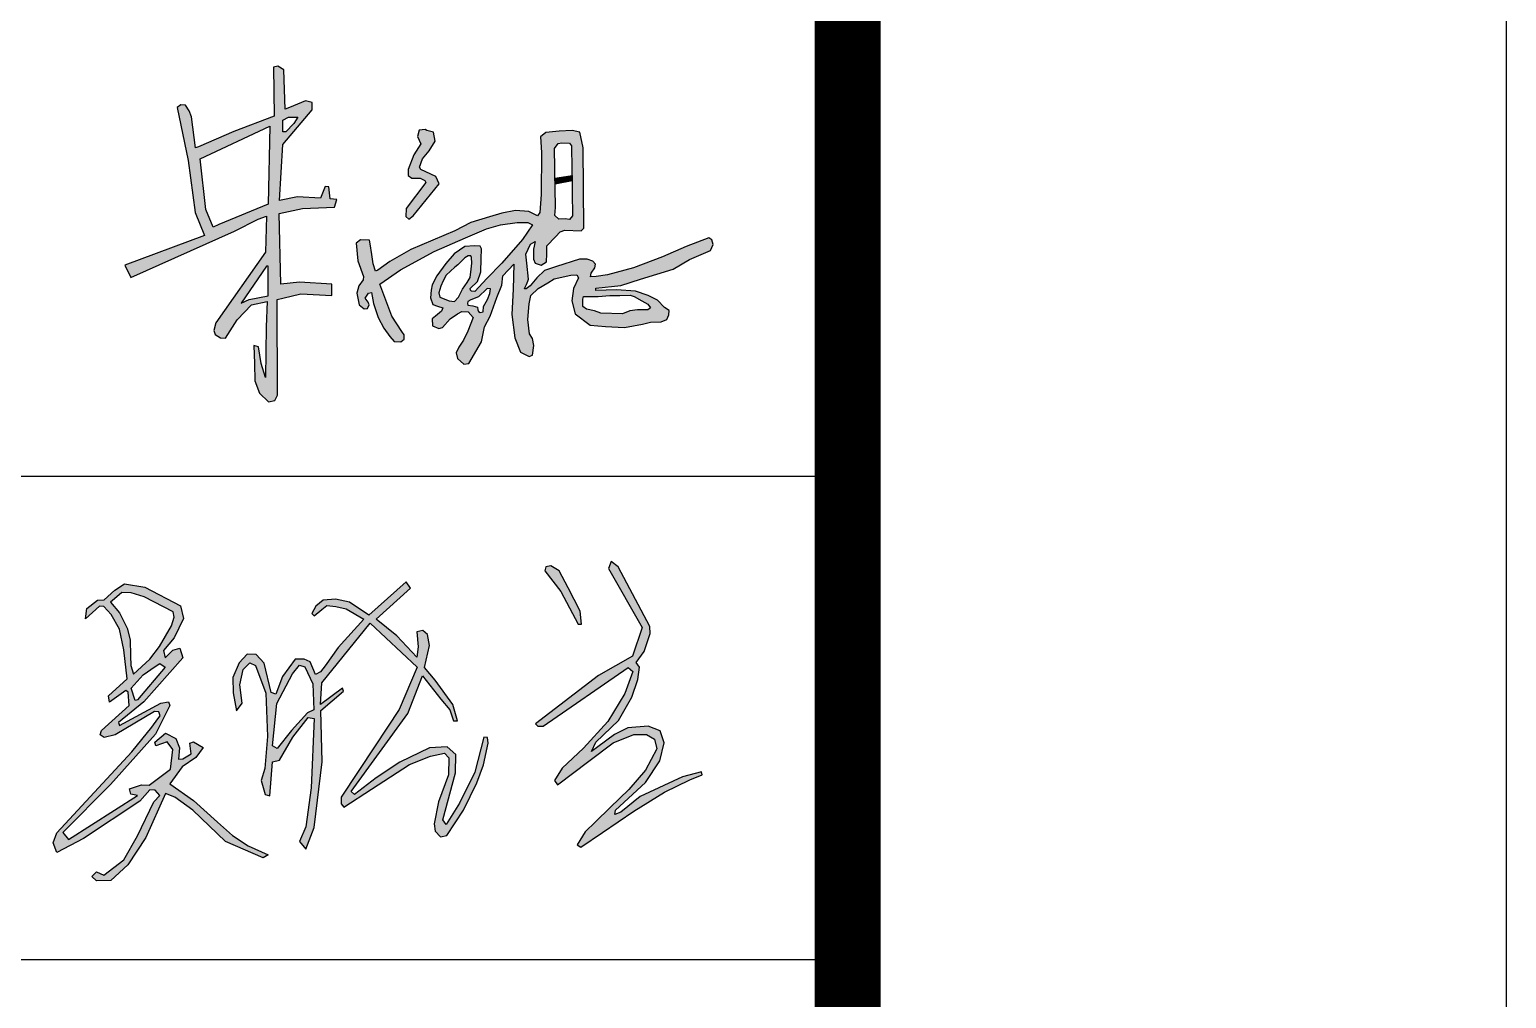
# Model space of a CAD drawing. Extents: x 1728470 to 1835391, y -157368 to 197905.
# Drawn here: x 1814412 to 1817775, y -67973 to -65768 of the extents above; entities that cross this region are included whole.
import ezdxf

# ---------------------------------------------------------------- set-up
doc = ezdxf.new("R2010")
doc.units = 0
doc.header["$LTSCALE"] = 1000
doc.header["$MEASUREMENT"] = 0
doc.layers.get('0').update_dxf_attribs({"linetype": 'CONTINUOUS'})
doc.layers.add('PUB_TITLE', color=4, linetype='CONTINUOUS')

msp = doc.modelspace()

# ---------------------------------------------------------------- hatches: boundary and pattern name
h = msp.add_hatch(color=7)
h.paths.add_polyline_path([(1814980.4, -66187.2), (1815033.5, -66175.4), (1815106.5, -66172.8), (1815111.4, -66155.5), (1815096.6, -66153.4), (1815093.8, -66126.2), (1815085.2, -66126), (1815074.3, -66152), (1815022, -66149), (1814981.4, -66157.6), (1814988.9, -66030.3), (1815055.5, -65951), (1815055.7, -65934.6), (1815040.7, -65931), (1815004.1, -65945.9), (1814993.8, -65949.9), (1814991.1, -65859.9), (1814977.7, -65852), (1814967.5, -65853.9), (1814969.1, -65965.5), (1814877.2, -66000.3), (1814796.7, -66035.5), (1814790.3, -66037.7), (1814781, -65967), (1814775.4, -65953.1), (1814766.9, -65940.2), (1814756.9, -65939.5), (1814748.4, -65946), (1814773.3, -66066.4), (1814789.3, -66184.9), (1814810.7, -66236.9), (1814629.1, -66304.9), (1814642.9, -66333), (1814878.6, -66227.6), (1814932.4, -66199.8), (1814951.4, -66193.5), (1814949.2, -66274.8), (1814836.3, -66436.1), (1814831.7, -66453.6), (1814834.8, -66462.4), (1814846.8, -66469.9), (1814858.3, -66470.9), (1814884.9, -66429), (1814917.3, -66395.3), (1814953, -66387.6), (1814950.9, -66445), (1814949.1, -66560.4), (1814939.2, -66528.7), (1814933.4, -66490.8), (1814922.9, -66487.7), (1814923.9, -66528.1), (1814925, -66567.7), (1814935.9, -66595.9), (1814956.3, -66615.4), (1814970.2, -66613), (1814976.5, -66600.8), (1814975.8, -66382.7), (1814988.7, -66379.9), (1815029.7, -66370), (1815100, -66373.9), (1815100, -66347.7), (1815026.6, -66343.6), (1814984.5, -66348.1)])
h.paths.add_polyline_path([(1814955.7, -66165.9), (1814842.8, -66211.9), (1814829.9, -66218.2), (1814813.2, -66177.9), (1814800.9, -66062.4), (1814959.1, -65988)], flags=16)
h.paths.add_polyline_path([(1814955.7, -66307), (1814955.7, -66374.3), (1814912.2, -66383), (1814894.1, -66391.2), (1814951.8, -66307)], flags=16)
h.paths.add_polyline_path([(1814988.9, -66001.6), (1814988.9, -65974.7), (1815001.9, -65967.5), (1815022.7, -65967.5), (1815013.6, -65982.3), (1814995.4, -66001.1)], flags=16)
h = msp.add_hatch(color=7)
h.paths.add_polyline_path([(1815630.8, -66224.7), (1815667.8, -66226.9), (1815674.2, -66220.5), (1815672.8, -66037.8), (1815665.1, -66002.1), (1815647.5, -65998.2), (1815617.7, -65999.6), (1815587.9, -66002.7), (1815575.4, -66012.8), (1815577.5, -66048.3), (1815576.9, -66144), (1815573.9, -66185), (1815568.7, -66192.6), (1815549.2, -66182.3), (1815518.8, -66180.6), (1815487.3, -66186.7), (1815459.3, -66194.6), (1815417.1, -66207.8), (1815380.1, -66226.2), (1815280.2, -66268.8), (1815232.6, -66296), (1815205.3, -66316.3), (1815199.6, -66318.4), (1815194.4, -66301.8), (1815191.3, -66280.3), (1815187.8, -66256.4), (1815185.8, -66247.4), (1815165.7, -66246.9), (1815156, -66254.4), (1815159.6, -66294.6), (1815172.3, -66330.1), (1815172, -66337.7), (1815161.6, -66351.9), (1815156.9, -66368.2), (1815162.8, -66395), (1815173.6, -66404.2), (1815181.9, -66403.6), (1815185, -66395.3), (1815183.1, -66388.8), (1815176.5, -66379.8), (1815183.6, -66368.5), (1815191, -66367), (1815195, -66392), (1815206.1, -66424), (1815218.8, -66448), (1815232.3, -66466.8), (1815242.5, -66478.5), (1815257.4, -66479.3), (1815265, -66473.2), (1815265.4, -66463), (1815260, -66455.4), (1815237.3, -66420.6), (1815221, -66378.6), (1815209.7, -66347.8), (1815256.9, -66315), (1815333.6, -66273.3), (1815405, -66242.1), (1815452.2, -66222.2), (1815484.5, -66212.9), (1815522.4, -66207.4), (1815546.5, -66207.4), (1815557.4, -66213.2), (1815534.8, -66245.9), (1815487.3, -66299.8), (1815452.9, -66335.3), (1815426.1, -66364.5), (1815418.5, -66364.2), (1815416.2, -66361.7), (1815415.4, -66358), (1815432.2, -66341.8), (1815439.9, -66319.8), (1815440.6, -66290.3), (1815440.8, -66267.3), (1815438.3, -66261.5), (1815425.1, -66260.4), (1815402.8, -66262), (1815378.9, -66278.8), (1815360.1, -66301), (1815339.4, -66329.3), (1815328.9, -66349.1), (1815326.2, -66361.8), (1815325.1, -66379.1), (1815330.3, -66393.9), (1815341.1, -66398), (1815352.8, -66401.9), (1815350.3, -66409.4), (1815336.6, -66420.9), (1815328.9, -66427.1), (1815329.4, -66443.1), (1815344.2, -66448.6), (1815352.2, -66446.2), (1815369.4, -66427), (1815386.4, -66415.2), (1815396.3, -66410), (1815410.8, -66410.8), (1815422, -66423.4), (1815410.3, -66454.9), (1815399.8, -66475.2), (1815389.7, -66491), (1815383.7, -66504.3), (1815386.4, -66517.4), (1815401, -66529.7), (1815411.9, -66528.3), (1815441.2, -66479.3), (1815447.7, -66445), (1815460.6, -66420.8), (1815476, -66377.9), (1815487.3, -66349.8), (1815489.7, -66328.7), (1815514.4, -66302.6), (1815513.4, -66359.2), (1815510.4, -66416.7), (1815517, -66469.9), (1815530.1, -66502.9), (1815550, -66512.3), (1815556.9, -66509.8), (1815560, -66487.4), (1815557.5, -66471.2), (1815550.3, -66461), (1815546.3, -66428.1), (1815549.4, -66392.3), (1815553.4, -66373.5), (1815570.4, -66358.1), (1815591.9, -66345.2), (1815606.7, -66335.6), (1815644.7, -66327.6), (1815657.9, -66326.4), (1815662.2, -66333.3), (1815650.8, -66357.5), (1815646.5, -66385.9), (1815654.7, -66415.5), (1815688.7, -66441.2), (1815723.7, -66443.9), (1815767, -66446.3), (1815807.9, -66438.9), (1815825.9, -66434.5), (1815850.4, -66433.3), (1815862.9, -66428.3), (1815867.6, -66417.8), (1815868.2, -66408.1), (1815857.9, -66401), (1815841.6, -66384.4), (1815820.4, -66373.8), (1815791.9, -66363.5), (1815748.3, -66360.9), (1815701.2, -66362.6), (1815701.5, -66357.1), (1815758.7, -66350.8), (1815803.1, -66336.3), (1815877.7, -66313.8), (1815915, -66291.6), (1815962.2, -66271), (1815968.8, -66257.9), (1815965.8, -66247.2), (1815958.4, -66242.3), (1815907.1, -66262.4), (1815853.5, -66286), (1815787, -66310.7), (1815727.9, -66326.9), (1815702.2, -66330.8), (1815689.4, -66331.3), (1815690.7, -66322.7), (1815699.5, -66310.5), (1815701, -66302.5), (1815694.4, -66295.7), (1815682, -66290.8), (1815664.6, -66290.8), (1815612.1, -66307.9), (1815584.9, -66316.6), (1815567.4, -66333.7), (1815551.9, -66351.4), (1815542.6, -66358.6), (1815538.8, -66358.3), (1815540.3, -66354.4), (1815543.7, -66348.9), (1815546.6, -66341), (1815548.4, -66336.4), (1815544.7, -66299.8), (1815542.3, -66279.6), (1815552.9, -66257.1), (1815563.4, -66251.1), (1815559.2, -66268.1), (1815559.8, -66290.8), (1815563.6, -66300.1), (1815577.1, -66305), (1815589.1, -66297.1), (1815590.2, -66279), (1815590.2, -66260.3), (1815609.9, -66240.1), (1815620.6, -66229.1)])
h.paths.add_polyline_path([(1815608, -66191.5), (1815609.8, -66173.4), (1815607, -66039.3), (1815615.8, -66028.1), (1815624.1, -66025.9), (1815641.2, -66027.4), (1815646.3, -66033.2), (1815648.5, -66192.7), (1815641.2, -66200.5), (1815631.4, -66199.5), (1815616.9, -66199.8)], flags=16)
h.paths.add_polyline_path([(1815673.5, -66376.2), (1815706.6, -66375.7), (1815733.1, -66374), (1815756.1, -66373.8), (1815779.5, -66372.9), (1815788.8, -66376.2), (1815806.5, -66385.5), (1815820.2, -66393.1), (1815826.1, -66402.1), (1815819.5, -66406), (1815796.1, -66406.3), (1815778.8, -66408.9), (1815762.3, -66415.6), (1815712.5, -66414), (1815698.2, -66408.9), (1815680.4, -66404.7), (1815672, -66398.7), (1815672.2, -66382.4)], flags=16)
h.paths.add_polyline_path([(1815418.7, -66286.9), (1815419, -66300), (1815417.3, -66313.7), (1815415.1, -66333.1), (1815408.5, -66343.9), (1815397.6, -66359.2), (1815389.1, -66377.3), (1815379.8, -66387.1), (1815367.4, -66386), (1815346.6, -66377.8), (1815343.6, -66367.6), (1815348.5, -66352.6), (1815354, -66340), (1815360.3, -66327.1), (1815380.1, -66309.1), (1815387.3, -66303.9), (1815394.1, -66296.8), (1815403.2, -66287.7), (1815410.9, -66283.5), (1815417.1, -66283.4)], flags=16)
h.paths.add_polyline_path([(1815461.8, -66358.8), (1815460, -66368.9), (1815454.7, -66382.5), (1815445.5, -66398.5), (1815444.8, -66410.7), (1815437.8, -66412), (1815434, -66410.1), (1815432.7, -66406), (1815432.2, -66400.4), (1815421.6, -66397.2), (1815410.3, -66395.8), (1815409.6, -66391.9), (1815410.2, -66387.5), (1815416.7, -66383.3), (1815434.1, -66376.4), (1815453.1, -66358.7), (1815455, -66357.5)], flags=16)
for points in [[(1815344.5, -66119.9), (1815336.8, -66102.9), (1815303.2, -66086.8), (1815299.6, -66081.4), (1815306.7, -66062.5), (1815322.1, -66044.1), (1815336, -66022.6), (1815332, -66001.9), (1815316.3, -65998.2), (1815312.9, -65996), (1815299.5, -65997.6), (1815295.7, -66011.9), (1815302.8, -66028.6), (1815286.9, -66053.7), (1815274, -66086.6), (1815274.1, -66100.7), (1815282.6, -66106.3), (1815301.1, -66106.3), (1815312.4, -66111.9), (1815314, -66116.4), (1815269.6, -66175.8), (1815269, -66193.7), (1815275.6, -66199.7), (1815285.7, -66192.3)], [(1815647.2, -66100.6), (1815608.4, -66106.3), (1815608.7, -66120.3), (1815647.4, -66113)]]:
    msp.add_hatch(color=7).paths.add_polyline_path(points)
h = msp.add_hatch(color=256)
h.paths.add_polyline_path([(1815752.3, -66990.9), (1815736.5, -66978.8), (1815730.6, -66994.8), (1815806.8, -67129.3), (1815784.9, -67194.2), (1815707.7, -67238.2), (1815564.4, -67348.3), (1815569.2, -67354.1), (1815581.5, -67353.6), (1815775.3, -67220.1), (1815785.4, -67229.2), (1815767.8, -67279.7), (1815728.4, -67343), (1815673.5, -67403.9), (1815624.5, -67449.1), (1815607.5, -67477.3), (1815614.4, -67487.4), (1815685.7, -67433.7), (1815741.2, -67391.9), (1815788.1, -67372.4), (1815816.9, -67372.4), (1815835, -67383.1), (1815840.3, -67405.4), (1815814.2, -67453.8), (1815776.9, -67498.2), (1815734.3, -67539.1), (1815700.7, -67571.4), (1815677.1, -67594.1), (1815658.7, -67623.7), (1815667.2, -67629), (1815716.7, -67595.5), (1815788.2, -67547.2), (1815858.1, -67504.2), (1815915.6, -67476.2), (1815943.2, -67464.3), (1815942.1, -67457.6), (1815898.8, -67469.1), (1815802.2, -67514.2), (1815758.2, -67549.3), (1815744.7, -67554.9), (1815746.2, -67544.8), (1815814.5, -67482.2), (1815847.3, -67432.6), (1815857.4, -67391.8), (1815847.7, -67364.6), (1815820.9, -67353.8), (1815774.6, -67357.9), (1815744, -67372.4), (1815706, -67400.7), (1815691.7, -67411.3), (1815701.5, -67390.3), (1815753, -67340.7), (1815783.6, -67287.6), (1815797, -67247.8), (1815801.1, -67219.8), (1815792.9, -67209), (1815811.6, -67184.2), (1815825.4, -67142.8), (1815824.7, -67126.8)])
h.paths.add_polyline_path([(1815599, -66988.9), (1815587.6, -66991), (1815585.2, -67000.1), (1815621.8, -67047), (1815661.4, -67121.8), (1815668.8, -67121.8), (1815665.8, -67092.1), (1815638.2, -67039.2), (1815617.9, -67000.3)], flags=17)
h.paths.add_polyline_path([(1815008.8, -67363.6), (1814976, -67404.6), (1814965.4, -67398.5), (1814974.9, -67302.2), (1815010.5, -67234.9), (1815026.7, -67215.1), (1815038.8, -67218.6), (1815057.2, -67257.6), (1815059.1, -67316.5), (1815044.7, -67323.5)], flags=16)
h.paths.add_polyline_path([(1814875.5, -67277.6), (1814883.3, -67319.2), (1814895.9, -67301.8), (1814891, -67260), (1814898.6, -67224.6), (1814913.3, -67209.4), (1814926.9, -67215.9), (1814950.3, -67278.4), (1814954.1, -67377.4), (1814948.1, -67450), (1814939.4, -67477.7), (1814948.6, -67509.2), (1814959.5, -67512.5), (1814965.5, -67435.3), (1814981.3, -67431.5), (1815011.2, -67378.8), (1815046.6, -67334.2), (1815060.2, -67336.4), (1815053.1, -67494), (1815041.1, -67582.9), (1815026.4, -67616.1), (1815041.1, -67634), (1815060.2, -67584.5), (1815078.2, -67435.3), (1815075.6, -67318.4), (1815127.1, -67274.3), (1815124.8, -67267.4), (1815074.5, -67304.7), (1815077.9, -67254.8), (1815187.3, -67119.3), (1815294.3, -67219.4), (1815253.8, -67316.2), (1815199.1, -67398.6), (1815121.5, -67515.5), (1815121.6, -67530.8), (1815127.5, -67538.4), (1815190.6, -67497.2), (1815277, -67440.8), (1815324.9, -67422), (1815357, -67415.2), (1815367.1, -67425.7), (1815366.2, -67464.4), (1815343.1, -67525.9), (1815333.4, -67576.4), (1815335.9, -67592.8), (1815347.7, -67605.4), (1815362, -67602.9), (1815400.3, -67544.9), (1815430.2, -67482.9), (1815445.6, -67442), (1815456.4, -67392.7), (1815454.7, -67379.9), (1815446.8, -67379), (1815426.1, -67458.5), (1815391.3, -67528.9), (1815361, -67577.6), (1815353.1, -67567.2), (1815382.1, -67459.8), (1815382.6, -67418.4), (1815362.7, -67401), (1815322.5, -67403.1), (1815254.9, -67435.4), (1815201.4, -67471.4), (1815151.7, -67509.1), (1815144.7, -67502.4), (1815273.6, -67325.2), (1815306.6, -67239.3), (1815348.8, -67292.1), (1815368.7, -67316.8), (1815377.6, -67341.9), (1815386.7, -67341.9), (1815376.2, -67304.1), (1815335.7, -67249.1), (1815311.5, -67219.9), (1815322.6, -67170.5), (1815318, -67144.9), (1815307.9, -67135.8), (1815293.8, -67139), (1815297, -67173.3), (1815293.8, -67196.6), (1815248, -67148.1), (1815201.1, -67110.5), (1815279.7, -67039.4), (1815269.7, -67025.3), (1815184.9, -67101), (1815140.2, -67071.9), (1815108.5, -67064.4), (1815080.3, -67067.2), (1815064.1, -67080.6), (1815054.6, -67097.7), (1815060.1, -67102.8), (1815077.9, -67088.2), (1815088.8, -67079.2), (1815109.2, -67081.4), (1815132.9, -67087.1), (1815172.9, -67110.2), (1815115.1, -67174.4), (1815084.9, -67216.3), (1815074.6, -67230.5), (1815063.2, -67236.2), (1815050.7, -67207.4), (1815037.4, -67201.6), (1815016.6, -67201.6), (1814988.2, -67240.5), (1814972.7, -67280.7), (1814962.1, -67277.4), (1814946.2, -67210.2), (1814927.9, -67190.3), (1814907.4, -67190), (1814889.6, -67209.4), (1814874.6, -67243)])
h.paths.add_polyline_path([(1814652.5, -67295), (1814643.5, -67267.3), (1814671, -67237), (1814698.2, -67218), (1814708.5, -67210.9), (1814720.8, -67219.4), (1814657.8, -67293.9)], flags=16)
h.paths.add_polyline_path([(1814642.5, -67215.7), (1814648.8, -67235.3), (1814685.7, -67201), (1814708.1, -67172.6), (1814735.1, -67125.8), (1814741, -67105.8), (1814739.2, -67093.7), (1814673.3, -67059.2), (1814643.7, -67050.2), (1814622.2, -67049.7), (1814605.4, -67064.2), (1814596.6, -67071.8), (1814617.2, -67095.8), (1814634.2, -67130.7), (1814641.5, -67157.6), (1814642.3, -67193.7)], flags=16)
h.paths.add_polyline_path([(1814571.7, -67080.4), (1814539.5, -67109.6), (1814542.5, -67085.8), (1814567, -67067), (1814582.3, -67066.6), (1814606.3, -67043.9), (1814628.1, -67030), (1814674.8, -67037.8), (1814755.6, -67079.7), (1814762.6, -67108.5), (1814741.6, -67153), (1814717.2, -67181.3), (1814720.7, -67198.3), (1814738.6, -67180.5), (1814754.3, -67176.1), (1814760.8, -67198.3), (1814672.5, -67298.7), (1814614.6, -67345.3), (1814617.1, -67352.6), (1814711, -67301.5), (1814728.8, -67298.2), (1814731.3, -67306.8), (1814699.2, -67372.3), (1814596.4, -67486.4), (1814488.2, -67595.8), (1814500.9, -67611.5), (1814658.1, -67511.2), (1814643, -67508.2), (1814639.4, -67496.7), (1814667.2, -67487), (1814684.1, -67487.7), (1814733.1, -67451.4), (1814738.5, -67406.7), (1814725.2, -67389.2), (1814699.8, -67398.8), (1814697.4, -67390.4), (1814721.6, -67369.8), (1814745.2, -67381.9), (1814753.7, -67403.1), (1814751.2, -67429.1), (1814760.9, -67428.4), (1814779.7, -67417), (1814777.2, -67392.8), (1814785.1, -67389.2), (1814807.5, -67402.5), (1814790.5, -67425.4), (1814759.7, -67446.6), (1814731.3, -67485.2), (1814785.7, -67523.3), (1814840.1, -67572.2), (1814874.3, -67602.9), (1814909.8, -67626.3), (1814955.2, -67646.2), (1814944.3, -67653.4), (1814858.4, -67616.6), (1814784, -67545.3), (1814742.9, -67515.1), (1814721.7, -67507.2), (1814677, -67606.9), (1814635.9, -67669.2), (1814596.9, -67705.2), (1814564.7, -67706.1), (1814553.7, -67695.9), (1814564.3, -67684.9), (1814581.2, -67692.5), (1814627, -67658.3), (1814657.5, -67603.4), (1814694.8, -67525.9), (1814708.4, -67511.5), (1814698.2, -67499.3), (1814686.3, -67498.8), (1814663, -67524.7), (1814535.1, -67609.7), (1814474.5, -67641.1), (1814465.6, -67619), (1814474.1, -67596.2), (1814644.8, -67411.8), (1814690.2, -67356.2), (1814704.1, -67337.4), (1814709.3, -67330.4), (1814706.4, -67321), (1814696.4, -67320.5), (1814606.8, -67373.7), (1814582.2, -67379.3), (1814572.5, -67373.3), (1814575.9, -67363.3), (1814638.7, -67307), (1814636.5, -67276.2), (1814631, -67272.6), (1814594.3, -67299.3), (1814592.1, -67285), (1814634.3, -67246.2), (1814626.9, -67180.1), (1814616.9, -67133.2), (1814598.1, -67100), (1814581, -67081.3)])

# ---------------------------------------------------------------- linework, layer by layer
for p, q in [((1815736.5, -66978.8), (1815730.6, -66994.8)), ((1815752.3, -66990.9), (1815736.5, -66978.8)), ((1815587.6, -66991), (1815585.2, -67000.1)), ((1815585.2, -67000.1), (1815621.8, -67047)), ((1815599, -66988.9), (1815587.6, -66991)), ((1815617.9, -67000.3), (1815599, -66988.9)), ((1815638.2, -67039.2), (1815617.9, -67000.3)), ((1815730.6, -66994.8), (1815806.8, -67129.3)), ((1815824.7, -67126.8), (1815752.3, -66990.9)), ((1814582.3, -67066.6), (1814606.3, -67043.9)), ((1814622.2, -67049.7), (1814605.4, -67064.2)), ((1814606.3, -67043.9), (1814628.1, -67030)), ((1814643.7, -67050.2), (1814622.2, -67049.7)), ((1814628.1, -67030), (1814674.8, -67037.8)), ((1814673.3, -67059.2), (1814643.7, -67050.2)), ((1814674.8, -67037.8), (1814755.6, -67079.7)), ((1815269.7, -67025.3), (1815184.9, -67101)), ((1815201.1, -67110.5), (1815279.7, -67039.4)), ((1815279.7, -67039.4), (1815269.7, -67025.3)), ((1815621.8, -67047), (1815661.4, -67121.8)), ((1815665.8, -67092.1), (1815638.2, -67039.2)), ((1814571.7, -67080.4), (1814539.5, -67109.6)), ((1814539.5, -67109.6), (1814542.5, -67085.8)), ((1814542.5, -67085.8), (1814567, -67067)), ((1814567, -67067), (1814582.3, -67066.6)), ((1814581, -67081.3), (1814571.7, -67080.4)), ((1814598.1, -67100), (1814581, -67081.3)), ((1814605.4, -67064.2), (1814596.6, -67071.8)), ((1814596.6, -67071.8), (1814617.2, -67095.8)), ((1814739.2, -67093.7), (1814673.3, -67059.2)), ((1814755.6, -67079.7), (1814762.6, -67108.5)), ((1815064.1, -67080.6), (1815054.6, -67097.7)), ((1815080.3, -67067.2), (1815064.1, -67080.6)), ((1815077.9, -67088.2), (1815088.8, -67079.2)), ((1815108.5, -67064.4), (1815080.3, -67067.2)), ((1815088.8, -67079.2), (1815109.2, -67081.4)), ((1815140.2, -67071.9), (1815108.5, -67064.4)), ((1815109.2, -67081.4), (1815132.9, -67087.1)), ((1815132.9, -67087.1), (1815172.9, -67110.2)), ((1815184.9, -67101), (1815140.2, -67071.9)), ((1814616.9, -67133.2), (1814598.1, -67100)), ((1814617.2, -67095.8), (1814634.2, -67130.7)), ((1814735.1, -67125.8), (1814741, -67105.8)), ((1814741, -67105.8), (1814739.2, -67093.7)), ((1814762.6, -67108.5), (1814741.6, -67153)), ((1815054.6, -67097.7), (1815060.1, -67102.8)), ((1815060.1, -67102.8), (1815077.9, -67088.2)), ((1815077.9, -67254.8), (1815187.3, -67119.3)), ((1815172.9, -67110.2), (1815115.1, -67174.4)), ((1815187.3, -67119.3), (1815294.3, -67219.4)), ((1815248, -67148.1), (1815201.1, -67110.5)), ((1815668.8, -67121.8), (1815665.8, -67092.1)), ((1814626.9, -67180.1), (1814616.9, -67133.2)), ((1814634.2, -67130.7), (1814641.5, -67157.6)), ((1814708.1, -67172.6), (1814735.1, -67125.8)), ((1814741.6, -67153), (1814717.2, -67181.3)), ((1815293.8, -67196.6), (1815248, -67148.1)), ((1815307.9, -67135.8), (1815293.8, -67139)), ((1815293.8, -67139), (1815297, -67173.3)), ((1815318, -67144.9), (1815307.9, -67135.8)), ((1815322.6, -67170.5), (1815318, -67144.9)), ((1815661.4, -67121.8), (1815668.8, -67121.8)), ((1815806.8, -67129.3), (1815784.9, -67194.2)), ((1815811.6, -67184.2), (1815825.4, -67142.8)), ((1815825.4, -67142.8), (1815824.7, -67126.8)), ((1814634.3, -67246.2), (1814626.9, -67180.1)), ((1814641.5, -67157.6), (1814642.3, -67193.7)), ((1814685.7, -67201), (1814708.1, -67172.6)), ((1814717.2, -67181.3), (1814720.7, -67198.3)), ((1814720.7, -67198.3), (1814738.6, -67180.5)), ((1814738.6, -67180.5), (1814754.3, -67176.1)), ((1814754.3, -67176.1), (1814760.8, -67198.3)), ((1815115.1, -67174.4), (1815084.9, -67216.3)), ((1815297, -67173.3), (1815293.8, -67196.6)), ((1815311.5, -67219.9), (1815322.6, -67170.5)), ((1815792.9, -67209), (1815811.6, -67184.2)), ((1814642.3, -67193.7), (1814642.5, -67215.7)), ((1814642.5, -67215.7), (1814648.8, -67235.3)), ((1814648.8, -67235.3), (1814685.7, -67201)), ((1814720.8, -67219.4), (1814657.8, -67293.9)), ((1814671, -67237), (1814698.2, -67218)), ((1814760.8, -67198.3), (1814672.5, -67298.7)), ((1814698.2, -67218), (1814708.5, -67210.9)), ((1814708.5, -67210.9), (1814720.8, -67219.4)), ((1814889.6, -67209.4), (1814874.6, -67243)), ((1814907.4, -67190), (1814889.6, -67209.4)), ((1814898.6, -67224.6), (1814913.3, -67209.4)), ((1814927.9, -67190.3), (1814907.4, -67190)), ((1814913.3, -67209.4), (1814926.9, -67215.9)), ((1814926.9, -67215.9), (1814950.3, -67278.4)), ((1814946.2, -67210.2), (1814927.9, -67190.3)), ((1814962.1, -67277.4), (1814946.2, -67210.2)), ((1815016.6, -67201.6), (1814988.2, -67240.5)), ((1815010.5, -67234.9), (1815026.7, -67215.1)), ((1815037.4, -67201.6), (1815016.6, -67201.6)), ((1815026.7, -67215.1), (1815038.8, -67218.6)), ((1815050.7, -67207.4), (1815037.4, -67201.6)), ((1815038.8, -67218.6), (1815057.2, -67257.6)), ((1815063.2, -67236.2), (1815050.7, -67207.4)), ((1815084.9, -67216.3), (1815074.6, -67230.5)), ((1815294.3, -67219.4), (1815253.8, -67316.2)), ((1815335.7, -67249.1), (1815311.5, -67219.9)), ((1815581.5, -67353.6), (1815775.3, -67220.1)), ((1815784.9, -67194.2), (1815707.7, -67238.2)), ((1815775.3, -67220.1), (1815785.4, -67229.2)), ((1815801.1, -67219.8), (1815792.9, -67209)), ((1815797, -67247.8), (1815801.1, -67219.8)), ((1814592.1, -67285), (1814634.3, -67246.2)), ((1814643.5, -67267.3), (1814671, -67237)), ((1814874.6, -67243), (1814875.5, -67277.6)), ((1814891, -67260), (1814898.6, -67224.6)), ((1814988.2, -67240.5), (1814972.7, -67280.7)), ((1814974.9, -67302.2), (1815010.5, -67234.9)), ((1815074.6, -67230.5), (1815063.2, -67236.2)), ((1815074.5, -67304.7), (1815077.9, -67254.8)), ((1815273.6, -67325.2), (1815306.6, -67239.3)), ((1815306.6, -67239.3), (1815348.8, -67292.1)), ((1815376.2, -67304.1), (1815335.7, -67249.1)), ((1815707.7, -67238.2), (1815564.4, -67348.3)), ((1815785.4, -67229.2), (1815767.8, -67279.7)), ((1815783.6, -67287.6), (1815797, -67247.8)), ((1814594.3, -67299.3), (1814592.1, -67285)), ((1814631, -67272.6), (1814594.3, -67299.3)), ((1814636.5, -67276.2), (1814631, -67272.6)), ((1814638.7, -67307), (1814636.5, -67276.2)), ((1814652.5, -67295), (1814643.5, -67267.3)), ((1814875.5, -67277.6), (1814883.3, -67319.2)), ((1814895.9, -67301.8), (1814891, -67260)), ((1814950.3, -67278.4), (1814954.1, -67377.4)), ((1814972.7, -67280.7), (1814962.1, -67277.4)), ((1815057.2, -67257.6), (1815059.1, -67316.5)), ((1815124.8, -67267.4), (1815074.5, -67304.7)), ((1815075.6, -67318.4), (1815127.1, -67274.3)), ((1815127.1, -67274.3), (1815124.8, -67267.4)), ((1815767.8, -67279.7), (1815728.4, -67343)), ((1815753, -67340.7), (1815783.6, -67287.6)), ((1814575.9, -67363.3), (1814638.7, -67307)), ((1814696.4, -67320.5), (1814606.8, -67373.7)), ((1814672.5, -67298.7), (1814614.6, -67345.3)), ((1814617.1, -67352.6), (1814711, -67301.5)), ((1814657.8, -67293.9), (1814652.5, -67295)), ((1814706.4, -67321), (1814696.4, -67320.5)), ((1814731.3, -67306.8), (1814699.2, -67372.3)), ((1814709.3, -67330.4), (1814706.4, -67321)), ((1814711, -67301.5), (1814728.8, -67298.2)), ((1814728.8, -67298.2), (1814731.3, -67306.8)), ((1814883.3, -67319.2), (1814895.9, -67301.8)), ((1814965.4, -67398.5), (1814974.9, -67302.2)), ((1815059.1, -67316.5), (1815044.7, -67323.5)), ((1815078.2, -67435.3), (1815075.6, -67318.4)), ((1815253.8, -67316.2), (1815199.1, -67398.6)), ((1815348.8, -67292.1), (1815368.7, -67316.8)), ((1815368.7, -67316.8), (1815377.6, -67341.9)), ((1815386.7, -67341.9), (1815376.2, -67304.1)), ((1814614.6, -67345.3), (1814617.1, -67352.6)), ((1814644.8, -67411.8), (1814690.2, -67356.2)), ((1814690.2, -67356.2), (1814704.1, -67337.4)), ((1814704.1, -67337.4), (1814709.3, -67330.4)), ((1815044.7, -67323.5), (1815008.8, -67363.6)), ((1815011.2, -67378.8), (1815046.6, -67334.2)), ((1815046.6, -67334.2), (1815060.2, -67336.4)), ((1815060.2, -67336.4), (1815053.1, -67494)), ((1815144.7, -67502.4), (1815273.6, -67325.2)), ((1815377.6, -67341.9), (1815386.7, -67341.9)), ((1815564.4, -67348.3), (1815569.2, -67354.1)), ((1815569.2, -67354.1), (1815581.5, -67353.6)), ((1815728.4, -67343), (1815673.5, -67403.9)), ((1815701.5, -67390.3), (1815753, -67340.7)), ((1815820.9, -67353.8), (1815774.6, -67357.9)), ((1815847.7, -67364.6), (1815820.9, -67353.8)), ((1814572.5, -67373.3), (1814575.9, -67363.3)), ((1814582.2, -67379.3), (1814572.5, -67373.3)), ((1814606.8, -67373.7), (1814582.2, -67379.3)), ((1814699.2, -67372.3), (1814596.4, -67486.4)), ((1814697.4, -67390.4), (1814721.6, -67369.8)), ((1814725.2, -67389.2), (1814699.8, -67398.8)), ((1814721.6, -67369.8), (1814745.2, -67381.9)), ((1814738.5, -67406.7), (1814725.2, -67389.2)), ((1814745.2, -67381.9), (1814753.7, -67403.1)), ((1814777.2, -67392.8), (1814785.1, -67389.2)), ((1814785.1, -67389.2), (1814807.5, -67402.5)), ((1814954.1, -67377.4), (1814948.1, -67450)), ((1815008.8, -67363.6), (1814976, -67404.6)), ((1814981.3, -67431.5), (1815011.2, -67378.8)), ((1815446.8, -67379), (1815426.1, -67458.5)), ((1815454.7, -67379.9), (1815446.8, -67379)), ((1815456.4, -67392.7), (1815454.7, -67379.9)), ((1815744, -67372.4), (1815706, -67400.7)), ((1815741.2, -67391.9), (1815788.1, -67372.4)), ((1815774.6, -67357.9), (1815744, -67372.4)), ((1815788.1, -67372.4), (1815816.9, -67372.4)), ((1815816.9, -67372.4), (1815835, -67383.1)), ((1815835, -67383.1), (1815840.3, -67405.4)), ((1815857.4, -67391.8), (1815847.7, -67364.6)), ((1814474.1, -67596.2), (1814644.8, -67411.8)), ((1814699.8, -67398.8), (1814697.4, -67390.4)), ((1814699.8, -67398.8), (1814699.8, -67398.8)), ((1814733.1, -67451.4), (1814738.5, -67406.7)), ((1814753.7, -67403.1), (1814751.2, -67429.1)), ((1814760.9, -67428.4), (1814779.7, -67417)), ((1814779.7, -67417), (1814777.2, -67392.8)), ((1814807.5, -67402.5), (1814790.5, -67425.4)), ((1814976, -67404.6), (1814965.4, -67398.5)), ((1815199.1, -67398.6), (1815121.5, -67515.5)), ((1815322.5, -67403.1), (1815254.9, -67435.4)), ((1815277, -67440.8), (1815324.9, -67422)), ((1815362.7, -67401), (1815322.5, -67403.1)), ((1815324.9, -67422), (1815357, -67415.2)), ((1815357, -67415.2), (1815367.1, -67425.7)), ((1815382.6, -67418.4), (1815362.7, -67401)), ((1815382.1, -67459.8), (1815382.6, -67418.4)), ((1815445.6, -67442), (1815456.4, -67392.7)), ((1815673.5, -67403.9), (1815624.5, -67449.1)), ((1815685.7, -67433.7), (1815741.2, -67391.9)), ((1815691.7, -67411.3), (1815701.5, -67390.3)), ((1815706, -67400.7), (1815691.7, -67411.3)), ((1815840.3, -67405.4), (1815814.2, -67453.8)), ((1815847.3, -67432.6), (1815857.4, -67391.8)), ((1814684.1, -67487.7), (1814733.1, -67451.4)), ((1814759.7, -67446.6), (1814731.3, -67485.2)), ((1814751.2, -67429.1), (1814760.9, -67428.4)), ((1814790.5, -67425.4), (1814759.7, -67446.6)), ((1814948.1, -67450), (1814939.4, -67477.7)), ((1814959.5, -67512.5), (1814965.5, -67435.3)), ((1814965.5, -67435.3), (1814981.3, -67431.5)), ((1815060.2, -67584.5), (1815078.2, -67435.3)), ((1815190.6, -67497.2), (1815277, -67440.8)), ((1815254.9, -67435.4), (1815201.4, -67471.4)), ((1815367.1, -67425.7), (1815366.2, -67464.4)), ((1815430.2, -67482.9), (1815445.6, -67442)), ((1815624.5, -67449.1), (1815607.5, -67477.3)), ((1815614.4, -67487.4), (1815685.7, -67433.7)), ((1815814.2, -67453.8), (1815776.9, -67498.2)), ((1815814.5, -67482.2), (1815847.3, -67432.6)), ((1814596.4, -67486.4), (1814488.2, -67595.8)), ((1814639.4, -67496.7), (1814667.2, -67487)), ((1814667.2, -67487), (1814684.1, -67487.7)), ((1814731.3, -67485.2), (1814785.7, -67523.3)), ((1814939.4, -67477.7), (1814948.6, -67509.2)), ((1815201.4, -67471.4), (1815151.7, -67509.1)), ((1815366.2, -67464.4), (1815343.1, -67525.9)), ((1815353.1, -67567.2), (1815382.1, -67459.8)), ((1815426.1, -67458.5), (1815391.3, -67528.9)), ((1815400.3, -67544.9), (1815430.2, -67482.9)), ((1815607.5, -67477.3), (1815614.4, -67487.4)), ((1815746.2, -67544.8), (1815814.5, -67482.2)), ((1815898.8, -67469.1), (1815802.2, -67514.2)), ((1815858.1, -67504.2), (1815915.6, -67476.2)), ((1815942.1, -67457.6), (1815898.8, -67469.1)), ((1815915.6, -67476.2), (1815943.2, -67464.3)), ((1815943.2, -67464.3), (1815942.1, -67457.6)), ((1814500.9, -67611.5), (1814658.1, -67511.2)), ((1814663, -67524.7), (1814535.1, -67609.7)), ((1814643, -67508.2), (1814639.4, -67496.7)), ((1814658.1, -67511.2), (1814643, -67508.2)), ((1814686.3, -67498.8), (1814663, -67524.7)), ((1814721.7, -67507.2), (1814677, -67606.9)), ((1814698.2, -67499.3), (1814686.3, -67498.8)), ((1814694.8, -67525.9), (1814708.4, -67511.5)), ((1814708.4, -67511.5), (1814698.2, -67499.3)), ((1814742.9, -67515.1), (1814721.7, -67507.2)), ((1814784, -67545.3), (1814742.9, -67515.1)), ((1814785.7, -67523.3), (1814840.1, -67572.2)), ((1814948.6, -67509.2), (1814959.5, -67512.5)), ((1815053.1, -67494), (1815041.1, -67582.9)), ((1815121.5, -67515.5), (1815121.6, -67530.8)), ((1815127.5, -67538.4), (1815190.6, -67497.2)), ((1815151.7, -67509.1), (1815144.7, -67502.4)), ((1815776.9, -67498.2), (1815734.3, -67539.1)), ((1815802.2, -67514.2), (1815758.2, -67549.3)), ((1815788.2, -67547.2), (1815858.1, -67504.2)), ((1814657.5, -67603.4), (1814694.8, -67525.9)), ((1814858.4, -67616.6), (1814784, -67545.3)), ((1815121.6, -67530.8), (1815127.5, -67538.4)), ((1815343.1, -67525.9), (1815333.4, -67576.4)), ((1815391.3, -67528.9), (1815361, -67577.6)), ((1815362, -67602.9), (1815400.3, -67544.9)), ((1815734.3, -67539.1), (1815700.7, -67571.4)), ((1815716.7, -67595.5), (1815788.2, -67547.2)), ((1815744.7, -67554.9), (1815746.2, -67544.8)), ((1815758.2, -67549.3), (1815744.7, -67554.9)), ((1814840.1, -67572.2), (1814874.3, -67602.9)), ((1815041.1, -67582.9), (1815026.4, -67616.1)), ((1815041.1, -67634), (1815060.2, -67584.5)), ((1815333.4, -67576.4), (1815335.9, -67592.8)), ((1815361, -67577.6), (1815353.1, -67567.2)), ((1815700.7, -67571.4), (1815677.1, -67594.1)), ((1814465.6, -67619), (1814474.1, -67596.2)), ((1814474.5, -67641.1), (1814465.6, -67619)), ((1814535.1, -67609.7), (1814474.5, -67641.1)), ((1814488.2, -67595.8), (1814500.9, -67611.5)), ((1814627, -67658.3), (1814657.5, -67603.4)), ((1814677, -67606.9), (1814635.9, -67669.2)), ((1814944.3, -67653.4), (1814858.4, -67616.6)), ((1814874.3, -67602.9), (1814909.8, -67626.3)), ((1815026.4, -67616.1), (1815041.1, -67634)), ((1815335.9, -67592.8), (1815347.7, -67605.4)), ((1815347.7, -67605.4), (1815362, -67602.9)), ((1815677.1, -67594.1), (1815658.7, -67623.7)), ((1815658.7, -67623.7), (1815667.2, -67629)), ((1815667.2, -67629), (1815716.7, -67595.5)), ((1814581.2, -67692.5), (1814627, -67658.3)), ((1814909.8, -67626.3), (1814955.2, -67646.2)), ((1814955.2, -67646.2), (1814944.3, -67653.4)), ((1814553.7, -67695.9), (1814564.3, -67684.9)), ((1814564.3, -67684.9), (1814581.2, -67692.5)), ((1814635.9, -67669.2), (1814596.9, -67705.2)), ((1814564.7, -67706.1), (1814553.7, -67695.9)), ((1814596.9, -67705.2), (1814564.7, -67706.1))]:
    msp.add_line(p, q)
for points in [[(1814953, -66387.6), (1814950.9, -66445), (1814949.1, -66560.4), (1814939.2, -66528.7), (1814933.4, -66490.8), (1814922.9, -66487.7), (1814923.9, -66528.1), (1814925, -66567.7), (1814935.9, -66595.9), (1814956.3, -66615.4), (1814970.2, -66613), (1814976.5, -66600.8), (1814975.8, -66382.7), (1814988.7, -66379.9), (1815029.7, -66370), (1815100, -66373.9), (1815100, -66347.7), (1815026.6, -66343.6), (1814984.5, -66348.1), (1814980.4, -66187.2), (1815033.5, -66175.4), (1815106.5, -66172.8), (1815111.4, -66155.5), (1815096.6, -66153.4), (1815093.8, -66126.2), (1815085.2, -66126), (1815074.3, -66152), (1815022, -66149), (1814981.4, -66157.6), (1814988.9, -66030.3), (1815055.5, -65951), (1815055.7, -65934.6), (1815040.7, -65931), (1815004.1, -65945.9), (1814993.8, -65949.9), (1814991.1, -65859.9), (1814977.7, -65852), (1814967.5, -65853.9), (1814969.1, -65965.5), (1814877.2, -66000.3), (1814796.7, -66035.5), (1814790.3, -66037.7), (1814781, -65967), (1814775.4, -65953.1), (1814766.9, -65940.2), (1814756.9, -65939.5), (1814748.4, -65946), (1814773.3, -66066.4), (1814789.3, -66184.9), (1814810.7, -66236.9), (1814629.1, -66304.9), (1814642.9, -66333), (1814878.6, -66227.6), (1814932.4, -66199.8), (1814951.4, -66193.5), (1814949.2, -66274.8), (1814836.3, -66436.1), (1814831.7, -66453.6), (1814834.8, -66462.4), (1814846.8, -66469.9), (1814858.3, -66470.9), (1814884.9, -66429), (1814917.3, -66395.3)], [(1815185.8, -66247.4), (1815165.7, -66246.9), (1815156, -66254.4), (1815159.6, -66294.6), (1815172.3, -66330.1), (1815172, -66337.7), (1815161.6, -66351.9), (1815156.9, -66368.2), (1815162.8, -66395), (1815173.6, -66404.2), (1815181.9, -66403.6), (1815185, -66395.3), (1815183.1, -66388.8), (1815176.5, -66379.8), (1815183.6, -66368.5), (1815191, -66367), (1815195, -66392), (1815206.1, -66424), (1815218.8, -66448), (1815232.3, -66466.8), (1815242.5, -66478.5), (1815257.4, -66479.3), (1815265, -66473.2), (1815265.4, -66463), (1815260, -66455.4), (1815237.3, -66420.6), (1815221, -66378.6), (1815209.7, -66347.8), (1815256.9, -66315), (1815333.6, -66273.3), (1815405, -66242.1), (1815452.2, -66222.2), (1815484.5, -66212.9), (1815522.4, -66207.4), (1815546.5, -66207.4), (1815557.4, -66213.2), (1815534.8, -66245.9), (1815487.3, -66299.8), (1815452.9, -66335.3), (1815426.1, -66364.5), (1815418.5, -66364.2), (1815416.2, -66361.7), (1815415.4, -66358), (1815432.2, -66341.8), (1815439.9, -66319.8), (1815440.6, -66290.3), (1815440.8, -66267.3), (1815438.3, -66261.5), (1815425.1, -66260.4), (1815402.8, -66262), (1815378.9, -66278.8), (1815360.1, -66301), (1815339.4, -66329.3), (1815328.9, -66349.1), (1815326.2, -66361.8), (1815325.1, -66379.1), (1815330.3, -66393.9), (1815341.1, -66398), (1815352.8, -66401.9), (1815350.3, -66409.4), (1815336.6, -66420.9), (1815328.9, -66427.1), (1815329.4, -66443.1), (1815344.2, -66448.6), (1815352.2, -66446.2), (1815369.4, -66427), (1815386.4, -66415.2), (1815396.3, -66410), (1815410.8, -66410.8), (1815422, -66423.4), (1815410.3, -66454.9), (1815399.8, -66475.2), (1815389.7, -66491), (1815383.7, -66504.3), (1815386.4, -66517.4), (1815401, -66529.7), (1815411.9, -66528.3), (1815441.2, -66479.3), (1815447.7, -66445), (1815460.6, -66420.8), (1815476, -66377.9), (1815487.3, -66349.8), (1815489.7, -66328.7), (1815514.4, -66302.6), (1815513.4, -66359.2), (1815510.4, -66416.7), (1815517, -66469.9), (1815530.1, -66502.9), (1815550, -66512.3), (1815556.9, -66509.8), (1815560, -66487.4), (1815557.5, -66471.2), (1815550.3, -66461), (1815546.3, -66428.1), (1815549.4, -66392.3), (1815553.4, -66373.5), (1815570.4, -66358.1), (1815591.9, -66345.2), (1815606.7, -66335.6), (1815644.7, -66327.6), (1815657.9, -66326.4), (1815662.2, -66333.3), (1815650.8, -66357.5), (1815646.5, -66385.9), (1815654.7, -66415.5), (1815688.7, -66441.2), (1815723.7, -66443.9), (1815767, -66446.3), (1815807.9, -66438.9), (1815825.9, -66434.5), (1815850.4, -66433.3), (1815862.9, -66428.3), (1815867.6, -66417.8), (1815868.2, -66408.1), (1815857.9, -66401), (1815841.6, -66384.4), (1815820.4, -66373.8), (1815791.9, -66363.5), (1815748.3, -66360.9), (1815701.2, -66362.6), (1815701.5, -66357.1), (1815758.7, -66350.8), (1815803.1, -66336.3), (1815877.7, -66313.8), (1815915, -66291.6), (1815962.2, -66271), (1815968.8, -66257.9), (1815965.8, -66247.2), (1815958.4, -66242.3), (1815907.1, -66262.4), (1815853.5, -66286), (1815787, -66310.7), (1815727.9, -66326.9), (1815702.2, -66330.8), (1815689.4, -66331.3), (1815690.7, -66322.7), (1815699.5, -66310.5), (1815701, -66302.5), (1815694.4, -66295.7), (1815682, -66290.8), (1815664.6, -66290.8), (1815612.1, -66307.9), (1815584.9, -66316.6), (1815567.4, -66333.7), (1815551.9, -66351.4), (1815542.6, -66358.6), (1815538.8, -66358.3), (1815540.3, -66354.4), (1815543.7, -66348.9), (1815546.6, -66341), (1815548.4, -66336.4), (1815544.7, -66299.8), (1815542.3, -66279.6), (1815552.9, -66257.1), (1815563.4, -66251.1), (1815559.2, -66268.1), (1815559.8, -66290.8), (1815563.6, -66300.1), (1815577.1, -66305), (1815589.1, -66297.1), (1815590.2, -66279), (1815590.2, -66260.3), (1815609.9, -66240.1), (1815620.6, -66229.1), (1815630.8, -66224.7), (1815667.8, -66226.9), (1815674.2, -66220.5), (1815672.8, -66037.8), (1815665.1, -66002.1), (1815647.5, -65998.2), (1815617.7, -65999.6), (1815587.9, -66002.7), (1815575.4, -66012.8), (1815577.5, -66048.3), (1815576.9, -66144), (1815573.9, -66185), (1815568.7, -66192.6), (1815549.2, -66182.3), (1815518.8, -66180.6), (1815487.3, -66186.7), (1815459.3, -66194.6), (1815417.1, -66207.8), (1815380.1, -66226.2), (1815280.2, -66268.8), (1815232.6, -66296), (1815205.3, -66316.3), (1815199.6, -66318.4), (1815194.4, -66301.8), (1815191.3, -66280.3), (1815187.8, -66256.4)], [(1815312.9, -65996), (1815299.5, -65997.6), (1815295.7, -66011.9), (1815302.8, -66028.6), (1815286.9, -66053.7), (1815274, -66086.6), (1815274.1, -66100.7), (1815282.6, -66106.3), (1815301.1, -66106.3), (1815312.4, -66111.9), (1815314, -66116.4), (1815269.6, -66175.8), (1815269, -66193.7), (1815275.6, -66199.7), (1815285.7, -66192.3), (1815344.5, -66119.9), (1815336.8, -66102.9), (1815303.2, -66086.8), (1815299.6, -66081.4), (1815306.7, -66062.5), (1815322.1, -66044.1), (1815336, -66022.6), (1815332, -66001.9), (1815316.3, -65998.2), (1815316.3, -65998.2), (1815316.3, -65998.2)], [(1815607, -66039.3), (1815615.8, -66028.1), (1815624.1, -66025.9), (1815641.2, -66027.4), (1815646.3, -66033.2), (1815648.5, -66192.7), (1815641.2, -66200.5), (1815631.4, -66199.5), (1815616.9, -66199.8), (1815608, -66191.5), (1815609.8, -66173.4), (1815607, -66039.3)]]:
    msp.add_lwpolyline(points, close=True)
for points in [[(1814988.9, -65974.7), (1815001.9, -65967.5), (1815022.7, -65967.5), (1815013.6, -65982.3), (1814995.4, -66001.1), (1814988.9, -66001.6), (1814988.9, -65974.7)], [(1814800.9, -66062.4), (1814959.1, -65988), (1814955.7, -66165.9), (1814842.8, -66211.9), (1814829.9, -66218.2), (1814813.2, -66177.9), (1814800.9, -66062.4)], [(1815608.4, -66106.3), (1815647.2, -66100.6), (1815647.4, -66113), (1815608.7, -66120.3), (1815608.4, -66106.3)], [(1814951.8, -66307), (1814894.1, -66391.2), (1814912.2, -66383), (1814955.7, -66374.3), (1814955.7, -66307), (1814951.8, -66307)], [(1815380.1, -66309.1), (1815360.3, -66327.1), (1815354, -66340), (1815348.5, -66352.6), (1815343.6, -66367.6), (1815346.6, -66377.8), (1815367.4, -66386), (1815379.8, -66387.1), (1815389.1, -66377.3), (1815397.6, -66359.2), (1815408.5, -66343.9), (1815415.1, -66333.1), (1815417.3, -66313.7), (1815419, -66300), (1815418.7, -66286.9), (1815417.1, -66283.4), (1815410.9, -66283.5), (1815403.2, -66287.7), (1815394.1, -66296.8), (1815387.3, -66303.9), (1815380.1, -66309.1)], [(1815453.1, -66358.7), (1815434.1, -66376.4), (1815416.7, -66383.3), (1815410.2, -66387.5), (1815409.6, -66391.9), (1815410.3, -66395.8), (1815421.6, -66397.2), (1815432.2, -66400.4), (1815432.7, -66406), (1815434, -66410.1), (1815437.8, -66412), (1815444.8, -66410.7), (1815445.5, -66398.5), (1815454.7, -66382.5), (1815460, -66368.9), (1815461.8, -66358.8), (1815455, -66357.5), (1815453.1, -66358.7)], [(1815706.6, -66375.7), (1815733.1, -66374), (1815756.1, -66373.8), (1815779.5, -66372.9), (1815788.8, -66376.2), (1815806.5, -66385.5), (1815820.2, -66393.1), (1815826.1, -66402.1), (1815819.5, -66406), (1815796.1, -66406.3), (1815778.8, -66408.9), (1815762.3, -66415.6), (1815712.5, -66414), (1815698.2, -66408.9), (1815680.4, -66404.7), (1815672, -66398.7), (1815672.2, -66382.4), (1815673.5, -66376.2), (1815706.6, -66375.7)]]:
    msp.add_lwpolyline(points)
at = {"layer": 'PUB_TITLE', "color": 4}
for p, q in [((1810224.8, -66784.9), (1816274.8, -66784.9)), ((1810224.8, -67884.9), (1816274.8, -67884.9))]:
    msp.add_line(p, q, dxfattribs=at)
at = {"layer": 'PUB_TITLE'}
msp.add_lwpolyline([(1728674.8, -89475.4), (1817774.8, -89475.4), (1817774.8, -26475.4), (1728674.8, -26475.4)], close=True, dxfattribs=at)
at = {"layer": 'PUB_TITLE', "const_width": 150}
msp.add_lwpolyline([(1732424.8, -87975.4), (1816274.8, -87975.4), (1816274.8, -27975.4), (1732424.8, -27975.4)], close=True, dxfattribs=at)

doc.saveas('drawing.dxf')
